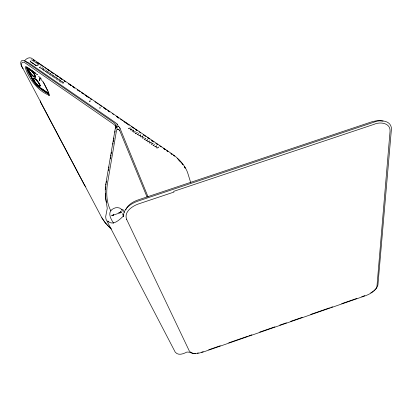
<?xml version="1.0" encoding="UTF-8"?>
<svg xmlns="http://www.w3.org/2000/svg" width="412" height="412" viewBox="0 0 412 412"><rect width="100%" height="100%" fill="white"/><g stroke="black" fill="none" stroke-linecap="round" stroke-linejoin="round"><path stroke-width="0.62" d="M39.83 85.706L39.851 85.186M156.606 146.451L156.478 145.709L155.839 146.615L154.804 146.255L155.159 146.93M154.675 144.478L154.031 145.374L153.001 145.019L153.357 145.694M153.007 143.984L152.878 143.247L152.234 144.143L151.209 143.793L151.559 144.463M151.214 142.758L151.086 142.022L150.447 142.918L149.422 142.567L149.772 143.237M149.304 140.806L148.66 141.697L147.64 141.347L147.996 142.016M147.656 140.322L147.527 139.591L146.883 140.477L145.869 140.132L146.219 140.801M145.889 139.112L145.755 138.38L145.117 139.266L144.102 138.921L144.458 139.591M143.994 137.175L143.747 137.84L142.923 138.113L142.341 137.716L142.49 138.108M105.415 189.638L105.637 186.796M135.285 131.222L134.647 132.092L133.648 131.752L134.003 132.417M131.984 129.6L131.85 128.874L131.207 129.739L130.218 129.404L130.573 130.063M130.28 128.431L130.146 127.705L129.502 128.57L128.513 128.235L128.673 128.632M123.775 214.642L123.615 216.671M90.295 101.146L90.218 100.755L89.445 101.172M63.566 82.189L62.923 82.951L62.058 82.673L62.243 83.07M62.258 81.88L62.114 81.195L61.47 81.957L60.605 81.679L60.95 82.302M54.925 76.282L54.276 77.029L53.426 76.756L53.617 77.152M53.648 75.983L53.498 75.308L52.854 76.055L52.005 75.782L52.35 76.405M52.082 74.335L51.438 75.082L50.588 74.814L50.784 75.211M50.815 74.047L50.671 73.372L50.027 74.114L49.183 73.846L49.528 74.464M49.26 72.409L48.616 73.151L47.777 72.883L48.122 73.501M46.608 71.168L46.463 70.493L45.814 71.23L44.98 70.967L45.325 71.585M105.894 184.993L106.111 183.737M106.327 182.485L106.538 181.228M108.366 170.568L108.583 169.311M108.799 168.055L109.01 166.803M110.411 158.646L110.627 157.394M110.838 156.138L111.055 154.886M111.271 153.63L111.487 152.373M112.883 144.221L113.099 142.964M113.315 141.713L113.527 140.456M113.743 139.204L113.959 137.948M114.927 132.303L115.139 131.047M45.068 69.54L44.424 70.277L43.59 70.014L43.935 70.627M42.446 68.315L42.297 67.645L41.653 68.377L40.824 68.119L41.02 68.51M40.917 66.703L40.273 67.434L39.444 67.171L39.789 67.784M27.238 67.928L27.326 67.553L27.254 68.289M35.159 76.895L34.768 75.092M49.136 95.136L48.704 92.911L43.517 82.673L38.63 76.143M125.722 209.929C127.766 204.815 132.901 201.736 137.886 199.995L372.293 121.643L377.974 120.484L383.114 121.102M121.638 209.909L122.9 209.502L124.3 212.438M24.519 61.089C26.332 58.061 30.174 56.423 32.903 59.158L172.86 154.469C179.143 159.099 184.844 165.145 187.589 172.561L190.782 182.83M26.94 66.852L26.754 67.784L27.295 69.453L32.028 78.568C35.236 84.733 40.948 89.059 46.716 92.669L48.76 93.699M28.799 69.345L28.691 69.875M149.201 141.867L149.432 141.537M142.135 137.031L142.372 136.707M140.389 135.836L140.492 134.781L140.24 135.44L139.421 135.713L138.844 135.316L138.993 135.713M33.454 78.574L33.712 79.882M33.805 76.472L35.221 76.843M375.394 289.476L376.475 287.9L376.97 286.222L390.071 131.047C390.509 122.864 379.91 121.561 374.122 124.311L173.689 191.353L173.926 192.085L138.921 203.791C132.705 205.84 123.919 211.469 126.515 219.132L189.407 351.189C192.759 355.118 199.027 353.161 203.265 352.002L365.32 295.806C370.45 293.869 376.244 290.661 377.917 285.073L391.4 129.363C391.848 120.35 380.065 119.382 373.828 122.24L137.969 201.097C131.361 203.384 123.6 208.189 123.425 216.001C119.593 219.714 112.795 226.44 107.805 220.95L108.392 222.089M100.162 108.155L100.214 107.594L99.426 108.099M113.563 214.219L112.888 215.383L113.702 214.348M113.624 214.297L112.806 215.579M39.851 85.82C37.806 86.144 34.701 82.137 33.81 79.804M63.474 83.152L63.711 82.874M54.832 77.235L55.069 76.956M51.994 75.288L52.226 75.015M47.771 72.399L48.003 72.121M43.59 69.535L43.677 68.593L43.033 69.324L42.204 69.061L42.4 69.458M48.518 94.24L48.791 93.426L48.338 91.85M375.337 289.435L373.632 290.918M49.085 95.187C38.944 91.464 30.318 80.85 26.27 70.473L25.199 67.666L25.513 66.569L27.604 67.645L37.018 74.515M41.164 78.409L40.711 78.764L40.381 77.611M35.072 77.013C32.708 76.539 29.381 72.723 28.794 69.798M33.635 78.383C35.52 78.63 38.022 81.658 39.125 83.754M372.865 291.495L370.754 292.891M38.064 65.487L36.462 65.709L30.344 61.481M133.076 131.31L133.467 131.093M115.973 127.045L115.448 127.529L115.551 128.276M208.719 349.773L220.255 345.771M228.758 342.825L247.581 336.295M248.797 335.873L251.835 334.822M259.73 332.082L274.907 326.819M279.769 325.135L286.448 322.817M290.697 321.345L302.238 317.343M310.741 314.397L329.564 307.867M330.779 307.45L332.602 306.816M341.708 303.659L356.89 298.391M361.751 296.707L364.785 295.656M201.617 352.188L203.25 351.668M197.389 353.089L198.352 352.945M89.955 101.424L89.445 101.259M33.635 78.419L35.623 79.506L38.239 82.405M39.691 85.938C37.08 85.114 35.422 82.421 34.005 80.206M195.448 353.29C192.347 354.186 189.726 351.611 186.842 352.075C183.325 353.903 178.319 355.891 175.26 352.198L105.997 219.158L105.678 216.691L107.259 208.307L105.441 196.694L105.245 189.932L105.554 185.436L115.252 128.678L115.679 127.756L116.668 127.617L115.885 127.772L115.221 125.171L115.963 126.953M48.338 93.117L48.724 93.112L47.988 93.035M48.807 93.915L46.448 92.88C41.241 89.528 36.004 85.804 32.713 80.422C30.977 76.05 26.559 71.843 26.662 67.063L26.116 67.48L27.939 67.82L35.587 73.104M111.966 215.497L120.325 212.808L120.968 212.077L120.737 211.268L121.391 212.623M31.43 59.791L38.069 64.02M25.117 61.208L28.711 62.784L115.674 122.75L117.405 124.419L118.44 126.675M118.929 212.422L120.242 212.669M118.831 212.551L120.376 212.844M59.828 81.411L59.158 80.685L60.018 80.963L60.667 80.206L60.852 80.603M135.728 133.601L136.099 133.725M112.002 215.497L111.498 215.188M48.08 93.024L38.965 86.814M47.668 92.855L41.828 88.812M33.233 59.704L34.809 60.78M36.905 62.207L40.052 64.354M40.577 64.71L41.324 65.22M42.302 65.884L43.775 66.888M44.754 67.558L46.221 68.557M47.205 69.226L50.377 71.389M51.433 72.11L54.08 73.913M55.666 74.994L58.313 76.797M59.9 77.878L62.016 79.32M64.133 80.762L65.719 81.844M68.366 83.646L71.024 85.459M72.615 86.541L74.737 87.988M77.394 89.795L80.046 91.608M81.643 92.69L83.765 94.137M84.826 94.863L89.074 97.757M90.135 98.478L91.727 99.565M94.92 101.738L97.047 103.191M99.174 104.643L101.836 106.456M103.427 107.542L106.085 109.35M107.676 110.437L109.798 111.879M112.455 113.691L113.516 114.412M116.704 116.586L118.826 118.033M120.417 119.114L121.164 119.624M121.54 119.882L122.555 120.572M123.569 121.262L126.613 123.337M127.627 124.027L129.147 125.063M131.217 126.474L134.379 128.632M135.43 129.347L137.011 130.424M139.122 131.861L140.703 132.937M143.34 134.734L145.972 136.532M147.553 137.608L149.664 139.045M151.77 140.482L153.877 141.919M155.988 143.355L157.569 144.432M159.676 145.869L161.257 146.945M163.837 148.701L165.372 149.752M166.912 150.797L167.936 151.498M171.011 153.594L172.036 154.289M33.156 59.709L34.732 60.785M36.828 62.212L38.924 63.644M40.5 64.715L41.246 65.225M47.123 69.231L49.239 70.673M51.356 72.115L52.942 73.197M55.589 74.999L58.231 76.802M59.822 77.883L61.939 79.325M64.051 80.767L65.642 81.849M68.289 83.657L70.946 85.464M73.068 86.911L74.66 87.998M77.317 89.806L78.908 90.892M81.561 92.7L82.627 93.426M85.809 95.594L87.931 97.041M90.058 98.489L91.649 99.575M97.237 103.381L98.252 104.076M103.881 107.913L106.008 109.36M108.129 110.807L109.721 111.894M116.627 116.596L118.749 118.043M124.506 121.967L126.535 123.348M127.55 124.043L129.069 125.078M135.357 129.363L136.939 130.439M143.263 134.75L144.844 135.826M147.475 137.623L148.531 138.339M151.693 140.497L153.805 141.934M155.911 143.371L157.492 144.447M163.76 148.717L165.294 149.767M166.834 150.813L167.859 151.513M170.934 153.609L171.958 154.309M33.63 63.973L30.637 61.918L30.138 60.816M34.629 64.658L36.122 65.683M173.529 155.329L174.467 156.004M173.457 155.345L174.394 156.03M39.743 87.323L36.591 84.573L33.789 81.082L28.171 70.54M33.444 76.199L30.122 72.522M111.364 229.031L108.742 226.528M110.936 228.799L105.148 222.758L101.826 217.701M37.013 74.227L37.693 74.84M38.46 86.309L33.83 81.025M177.201 158.316L181.059 162.338M85.804 186.791L84.609 185.39M178.478 159.64L180.6 161.921M108.423 226.193L107.156 224.834M115.108 125.557L113.583 124.177L26.157 63.628C21.043 59.23 20.348 65.513 23.051 68.732M106.543 224.149L105.086 222.428M181.445 162.812L182.902 164.769M33.269 72.8L30.591 70.004L29.345 69.267L28.768 69.37L30.158 69.788L32.064 71.508L34.253 74.196L35.195 76.503M104.818 222.089L102.305 218.551M156.967 148.171L156.612 147.496L157.214 147.908L158.048 147.63L158.29 146.95L158.429 147.342M182.222 163.76L182.938 164.712M132.283 131.237L131.933 130.578L132.499 130.965L133.313 130.697L133.565 130.048L133.72 130.439M117.405 124.419L117.049 123.94M33.552 73.315L34.464 74.701M115.35 125.866L115.957 126.86M56.629 79.336L56.284 78.718L57.139 78.991L57.783 78.234L57.974 78.63M38.625 82.812L39.691 84.934M40.309 100.847L40.736 102.552L84.496 185.209M84.347 184.973L84.759 185.621M184.272 166.608L185.137 168.003M184.246 166.675L185.112 168.075M33.362 80.314L32.471 78.774M29.819 72.059L29.298 71.168M43.27 81.844L47.952 91.026M102.294 218.623L22.418 67.491C19.086 63.633 20.755 57.253 26.121 61.934L113.964 122.606L115.782 124.506L117.152 127.756M113.681 223.258C110.632 218.88 106.847 211.861 113.382 208.621C116.38 206.819 121.298 207.293 122.493 211.042M110.895 210.898C106.553 202.956 106.157 193.429 107.295 184.633L116.436 130.841L116.812 129.548L117.811 129.358L119.181 129.935L119.923 131.093L147.027 196.977M46.571 72.321L46.376 71.925L47.215 72.188L47.859 71.451L48.055 71.848M148.073 196.91L120.067 128.456C118.759 124.795 114.84 125.902 117.564 129.667M28.134 70.612L27.372 68.639M55.043 78.131L54.853 77.734L55.708 78.007L56.351 77.255L56.542 77.652M126.515 219.132L126.644 219.395M57.907 80.098L57.716 79.701L58.576 79.974L59.22 79.217L59.41 79.614M39.423 84.13L39.83 85.495M123.322 216.228L122.565 213.612M120.067 128.456L119.691 127.581M27.743 69.808L27.28 68.201M28.948 70.39L29.103 70.756M135.527 133.333L135.373 132.937L135.945 133.328L136.763 133.061L137.016 132.401L137.165 132.798M137.258 134.518L137.108 134.127L137.68 134.518L138.499 134.245L138.751 133.591L138.901 133.988M140.739 136.908L140.59 136.511L141.167 136.908L141.991 136.635L142.238 135.975L142.387 136.372M33.568 79.145L33.511 78.666M106.337 202.251L105.735 198.527M105.683 198.038L105.374 193.588M40.453 85.897C38.337 88.225 33.516 80.639 32.893 78.481C34.902 76.004 39.907 83.765 40.453 85.897M39.717 80.252L39.706 80.577L39.794 78.373L39.717 80.252M28.191 68.928C28.933 72.275 32.285 77.441 35.782 77.358C35.097 74.016 31.662 68.763 28.191 68.928M120.932 212.031L120.649 212.602L120.968 212.077M38.146 64.56L37.95 64.885L38.146 64.56M49.275 94.981L48.94 95.342L49.275 94.981M30.586 60.111L30.586 60.111M118.687 129.605L117.811 129.358L118.687 129.605M113.861 125.918L113.861 125.918M119.537 130.429L119.181 129.935L119.722 130.681L119.537 130.429M114.418 126.587L114.418 126.587"/></g></svg>
